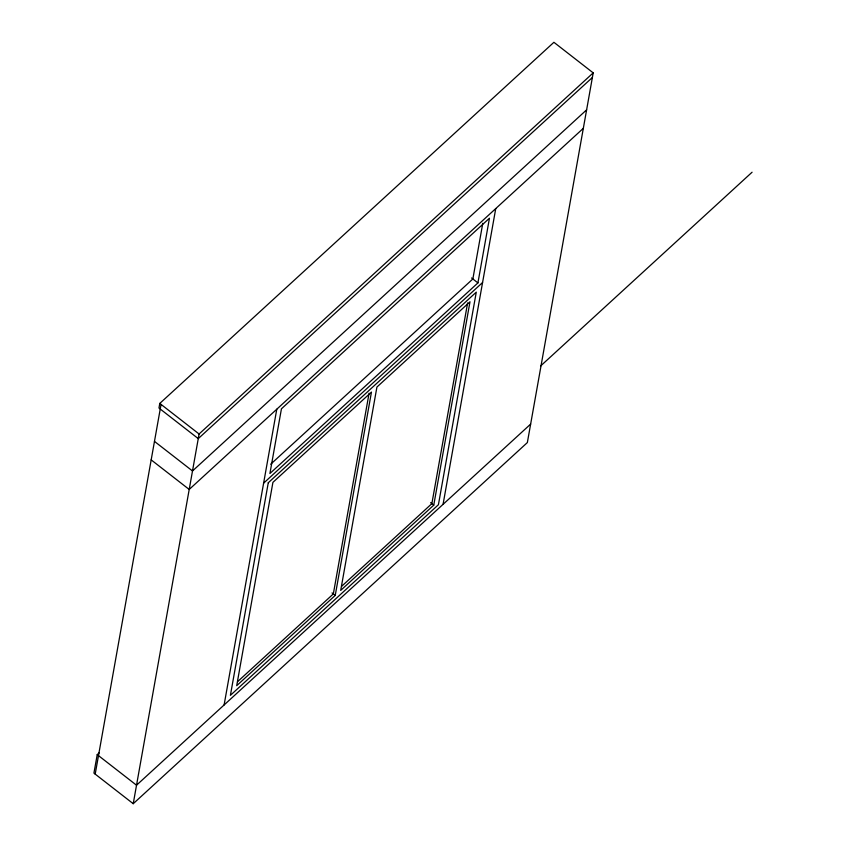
<?xml version="1.0" encoding="UTF-8"?>
<svg xmlns="http://www.w3.org/2000/svg" width="846" height="846" viewBox="0 0 846 846"><rect width="100%" height="100%" fill="white"/><g stroke="black" fill="none" stroke-linecap="round" stroke-linejoin="round"><path stroke-width="1.27" d="M99.172 752.855L97.227 754.643L93.927 773.128L133.234 803.7L527.354 442.574L593.205 72.872L553.908 42.3L159.788 403.426L158.963 408.047L198.271 438.619L592.39 77.494M95.196 774.111L161.057 404.42M133.234 803.7L199.085 433.998L593.205 72.872M224.105 704.961L276.79 409.21M369.089 393.189L333.335 593.924L237.705 681.559M335.238 595.404L371.457 392.079L272.92 482.357L236.7 685.694L335.238 595.404L332.066 592.94M467.627 302.9L431.862 503.645L341.71 586.246M482.77 223.323L472.861 278.969L270.678 464.221M433.765 505.125L469.985 301.789L376.925 387.056L340.705 590.392L433.765 505.125L430.593 502.661M477.927 282.913L489.453 218.215L281.443 408.808L269.916 473.506L477.927 282.913L471.592 277.985M443.071 504.332L495.745 208.581M586.627 109.843L192.507 470.968L154.469 441.39M583.328 128.328L189.208 489.453L151.17 459.875M263.624 483.151L482.58 282.522M540.583 366.011L752.073 172.224M530.654 424.089L136.523 785.215L97.227 754.643M159.788 403.426L199.085 433.998M268.277 482.749L230.408 695.327L438.418 504.734L476.277 292.156L268.277 482.749"/></g></svg>
